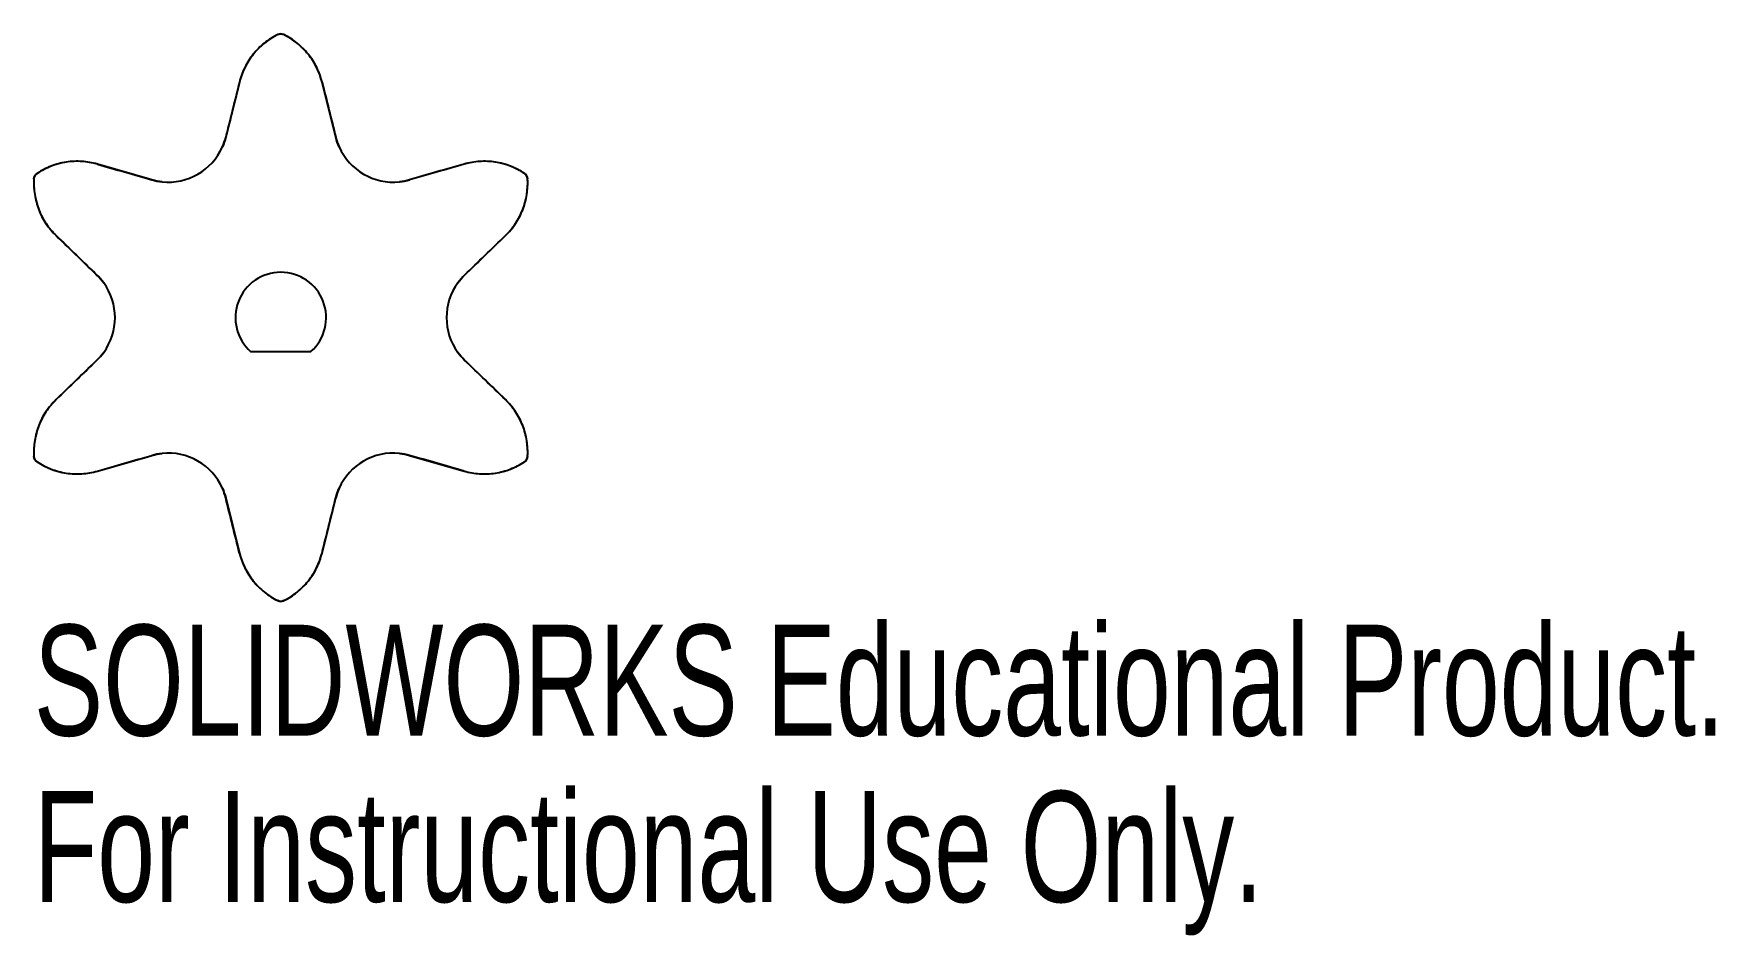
# Model space of a CAD drawing. Header units: inches. Extents: x -0.42 to 2.46, y -1.06 to 0.49.
import ezdxf

# ---------------------------------------------------------------- set-up
doc = ezdxf.new("R2010")
doc.units = ezdxf.units.IN
doc.header["$MEASUREMENT"] = 0
doc.styles.add('SLDTEXTSTYLE0', font='TXT', dxfattribs={"width": 0.7})

msp = doc.modelspace()

# ---------------------------------------------------------------- linework, layer by layer
at = {"color": 7, "linetype": 'Continuous'}
for p, q in [((-0.0708, 0.4042), (-0.0944, 0.3096)), ((0.0944, 0.3096), (0.0708, 0.4042)), ((-0.2209, 0.2365), (-0.3146, 0.2634)), ((0.3146, 0.2634), (0.2209, 0.2365)), ((-0.3854, 0.1408), (-0.3153, 0.073)), ((0.3153, 0.073), (0.3854, 0.1408)), ((-0.3153, -0.073), (-0.3854, -0.1408)), ((-0.0517, -0.0581), (0.0517, -0.0581)), ((0.3854, -0.1408), (0.3153, -0.073)), ((-0.3146, -0.2634), (-0.2209, -0.2365)), ((0.2209, -0.2365), (0.3146, -0.2634)), ((-0.0944, -0.3096), (-0.0708, -0.4042)), ((0.0708, -0.4042), (0.0944, -0.3096))]:
    msp.add_line(p, q, dxfattribs=at)
for centre, radius, start, end in [((0.0505, 0.3739), 0.125, 116.4769, 166), ((0, 0.4753), 0.0118, 63.5231, 116.4769), ((-0.0505, 0.3739), 0.125, 14, 63.5231), ((-0.1929, 0.3341), 0.1015, 263.9477, 336.0523), ((-0.1929, 0.3341), 0.1015, 336.0523, 346), ((0.1929, 0.3341), 0.1015, 194, 203.9477), ((0.1929, 0.3341), 0.1015, 203.9477, 276.0523), ((-0.3491, 0.1433), 0.125, 74, 123.5231), ((0.3491, 0.1433), 0.125, 56.4769, 106), ((-0.2986, 0.2307), 0.125, 176.4769, 226), ((-0.4116, 0.2376), 0.0118, 123.5231, 176.4769), ((-0.1929, 0.3341), 0.1015, 254, 263.9477), ((0.1929, 0.3341), 0.1015, 276.0523, 286), ((0.2986, 0.2307), 0.125, 314, 3.5231), ((0.4116, 0.2376), 0.0118, 3.5231, 56.4769), ((-0.3858, 0), 0.1015, 36.0523, 46), ((-0.3858, 0), 0.1015, 323.9477, 36.0523), ((0, 0), 0.0778, 311.683, 228.317), ((0.3858, 0), 0.1015, 143.9477, 216.0523), ((0.3858, 0), 0.1015, 134, 143.9477), ((-0.3858, 0), 0.1015, 314, 323.9477), ((0.3858, 0), 0.1015, 216.0523, 226), ((-0.2986, -0.2307), 0.125, 134, 183.5231), ((0.2986, -0.2307), 0.125, 356.4769, 46), ((-0.4116, -0.2376), 0.0118, 183.5231, 236.4769), ((-0.3491, -0.1433), 0.125, 236.4769, 286), ((-0.1929, -0.3341), 0.1015, 96.0523, 106), ((-0.1929, -0.3341), 0.1015, 23.9477, 96.0523), ((0.1929, -0.3341), 0.1015, 83.9477, 156.0523), ((0.1929, -0.3341), 0.1015, 74, 83.9477), ((0.3491, -0.1433), 0.125, 254, 303.5231), ((0.4116, -0.2376), 0.0118, 303.5231, 356.4769), ((-0.1929, -0.3341), 0.1015, 14, 23.9477), ((0.1929, -0.3341), 0.1015, 156.0523, 166), ((0.0505, -0.3739), 0.125, 194, 243.5231), ((-0.0505, -0.3739), 0.125, 296.4769, 346), ((0, -0.4753), 0.0118, 243.5231, 296.4769)]:
    msp.add_arc(centre, radius, start, end, dxfattribs=at)
at = {"color": 7, "linetype": 'Continuous', "lineweight": 25}
for centre, start, end in [((-0.1929, 0.3341), 263.9477, 336.0523), ((0.1929, 0.3341), 203.9477, 276.0523), ((-0.3858, 0), 323.9477, 36.0523), ((0.3858, 0), 143.9477, 216.0523), ((-0.1929, -0.3341), 23.9477, 96.0523), ((0.1929, -0.3341), 83.9477, 156.0523)]:
    msp.add_arc(centre, 0.1015, start, end, dxfattribs=at)
for points in [[(-0.0053, 0.4858), (-0.0134, 0.4818), (-0.021, 0.4769), (-0.035, 0.4656), (-0.0415, 0.4591), (-0.0527, 0.4451), (-0.0575, 0.4376), (-0.0655, 0.4214), (-0.0686, 0.4129), (-0.0708, 0.4042)], [(0.0708, 0.4042), (0.0686, 0.4129), (0.0656, 0.4213), (0.0576, 0.4373), (0.0527, 0.4451), (0.0415, 0.4591), (0.0352, 0.4654), (0.0211, 0.4768), (0.0134, 0.4818), (0.0053, 0.4858)], [(-0.3146, 0.2634), (-0.3233, 0.2659), (-0.3321, 0.2674), (-0.3499, 0.2686), (-0.3591, 0.2682), (-0.3768, 0.2655), (-0.3855, 0.2632), (-0.4024, 0.2567), (-0.4105, 0.2525), (-0.4181, 0.2475)], [(0.4181, 0.2475), (0.4105, 0.2525), (0.4025, 0.2566), (0.3857, 0.2631), (0.3769, 0.2655), (0.3591, 0.2682), (0.3502, 0.2686), (0.3322, 0.2675), (0.3233, 0.2659), (0.3146, 0.2634)], [(-0.4234, 0.2384), (-0.4239, 0.2292), (-0.4235, 0.2203), (-0.4207, 0.2025), (-0.4183, 0.1937), (-0.4118, 0.1769), (-0.4077, 0.169), (-0.3977, 0.154), (-0.3919, 0.147), (-0.3854, 0.1408)], [(0.3854, 0.1408), (0.3919, 0.147), (0.3977, 0.1539), (0.4076, 0.1688), (0.4118, 0.1769), (0.4183, 0.1936), (0.4207, 0.2022), (0.4235, 0.2201), (0.4239, 0.2292), (0.4234, 0.2384)], [(-0.3854, -0.1408), (-0.3919, -0.147), (-0.3977, -0.1539), (-0.4076, -0.1688), (-0.4118, -0.1769), (-0.4183, -0.1936), (-0.4207, -0.2022), (-0.4235, -0.2201), (-0.4239, -0.2292), (-0.4234, -0.2384)], [(0.4234, -0.2384), (0.4239, -0.2292), (0.4235, -0.2203), (0.4207, -0.2025), (0.4183, -0.1937), (0.4118, -0.1769), (0.4077, -0.169), (0.3977, -0.154), (0.3919, -0.147), (0.3854, -0.1408)], [(-0.4181, -0.2475), (-0.4105, -0.2525), (-0.4025, -0.2566), (-0.3857, -0.2631), (-0.3769, -0.2655), (-0.3591, -0.2682), (-0.3502, -0.2686), (-0.3322, -0.2675), (-0.3233, -0.2659), (-0.3146, -0.2634)], [(0.3146, -0.2634), (0.3233, -0.2659), (0.3321, -0.2674), (0.3499, -0.2686), (0.3591, -0.2682), (0.3768, -0.2655), (0.3855, -0.2632), (0.4024, -0.2567), (0.4105, -0.2525), (0.4181, -0.2475)], [(-0.0708, -0.4042), (-0.0686, -0.4129), (-0.0656, -0.4213), (-0.0576, -0.4373), (-0.0527, -0.4451), (-0.0415, -0.4591), (-0.0352, -0.4654), (-0.0211, -0.4768), (-0.0134, -0.4818), (-0.0053, -0.4858)], [(0.0053, -0.4858), (0.0134, -0.4818), (0.021, -0.4769), (0.035, -0.4656), (0.0415, -0.4591), (0.0527, -0.4451), (0.0575, -0.4376), (0.0655, -0.4214), (0.0686, -0.4129), (0.0708, -0.4042)]]:
    msp.add_open_spline(points, degree=3, knots=[0, 0, 0, 0, 0.25, 0.25, 0.5, 0.5, 0.75, 0.75, 1, 1, 1, 1], dxfattribs=at)
for points in [[(-0.0053, 0.4858), (-0.002, 0.4875), (0.002, 0.4875), (0.0053, 0.4858)], [(-0.0708, 0.4042), (-0.0787, 0.3727), (-0.0865, 0.3411), (-0.0944, 0.3096)], [(0.0708, 0.4042), (0.0787, 0.3727), (0.0865, 0.3411), (0.0944, 0.3096)], [(-0.0944, 0.3096), (-0.0958, 0.3039), (-0.0977, 0.2983), (-0.1001, 0.2929)], [(0.1001, 0.2929), (0.0977, 0.2983), (0.0958, 0.3039), (0.0944, 0.3096)], [(-0.3146, 0.2634), (-0.2834, 0.2545), (-0.2522, 0.2455), (-0.2209, 0.2365)], [(0.3146, 0.2634), (0.2834, 0.2545), (0.2522, 0.2455), (0.2209, 0.2365)], [(-0.4234, 0.2384), (-0.4231, 0.242), (-0.4212, 0.2455), (-0.4181, 0.2475)], [(-0.2036, 0.2332), (-0.2095, 0.2338), (-0.2152, 0.2349), (-0.2209, 0.2365)], [(0.2209, 0.2365), (0.2152, 0.2349), (0.2095, 0.2338), (0.2036, 0.2332)], [(0.4181, 0.2475), (0.4212, 0.2455), (0.4231, 0.242), (0.4234, 0.2384)], [(-0.3854, 0.1408), (-0.3621, 0.1182), (-0.3387, 0.0956), (-0.3153, 0.073)], [(0.3153, 0.073), (0.3387, 0.0956), (0.3621, 0.1182), (0.3854, 0.1408)], [(-0.3153, 0.073), (-0.3111, 0.0689), (-0.3072, 0.0645), (-0.3037, 0.0597)], [(0.3037, 0.0597), (0.3072, 0.0645), (0.3111, 0.0689), (0.3153, 0.073)], [(-0.3153, -0.073), (-0.3387, -0.0956), (-0.3621, -0.1182), (-0.3854, -0.1408)], [(-0.3037, -0.0597), (-0.3072, -0.0645), (-0.3111, -0.0689), (-0.3153, -0.073)], [(0.3153, -0.073), (0.3111, -0.0689), (0.3072, -0.0645), (0.3037, -0.0597)], [(0.3854, -0.1408), (0.3621, -0.1182), (0.3387, -0.0956), (0.3153, -0.073)], [(-0.4181, -0.2475), (-0.4212, -0.2455), (-0.4231, -0.242), (-0.4234, -0.2384)], [(-0.3146, -0.2634), (-0.2834, -0.2545), (-0.2522, -0.2455), (-0.2209, -0.2365)], [(-0.2209, -0.2365), (-0.2152, -0.2349), (-0.2095, -0.2338), (-0.2036, -0.2332)], [(0.2036, -0.2332), (0.2095, -0.2338), (0.2152, -0.2349), (0.2209, -0.2365)], [(0.3146, -0.2634), (0.2834, -0.2545), (0.2522, -0.2455), (0.2209, -0.2365)], [(0.4234, -0.2384), (0.4231, -0.242), (0.4212, -0.2455), (0.4181, -0.2475)], [(-0.1001, -0.2929), (-0.0977, -0.2983), (-0.0958, -0.3039), (-0.0944, -0.3096)], [(-0.0708, -0.4042), (-0.0787, -0.3727), (-0.0865, -0.3411), (-0.0944, -0.3096)], [(0.0708, -0.4042), (0.0787, -0.3727), (0.0865, -0.3411), (0.0944, -0.3096)], [(0.0944, -0.3096), (0.0958, -0.3039), (0.0977, -0.2983), (0.1001, -0.2929)], [(0.0053, -0.4858), (0.002, -0.4875), (-0.002, -0.4875), (-0.0053, -0.4858)]]:
    msp.add_open_spline(points, degree=3, dxfattribs=at)

# ---------------------------------------------------------------- texts
at = {"color": 7, "linetype": 'Continuous', "char_height": 0.1903, "attachment_point": 1, "style": 'SLDTEXTSTYLE0'}
for s, insert in [('SOLIDWORKS Educational Product.', (-0.4236, -0.5272)), ('For Instructional Use Only.', (-0.4236, -0.8127))]:
    msp.add_mtext(s, dxfattribs=dict(at, insert=insert))

doc.saveas('drawing.dxf')
